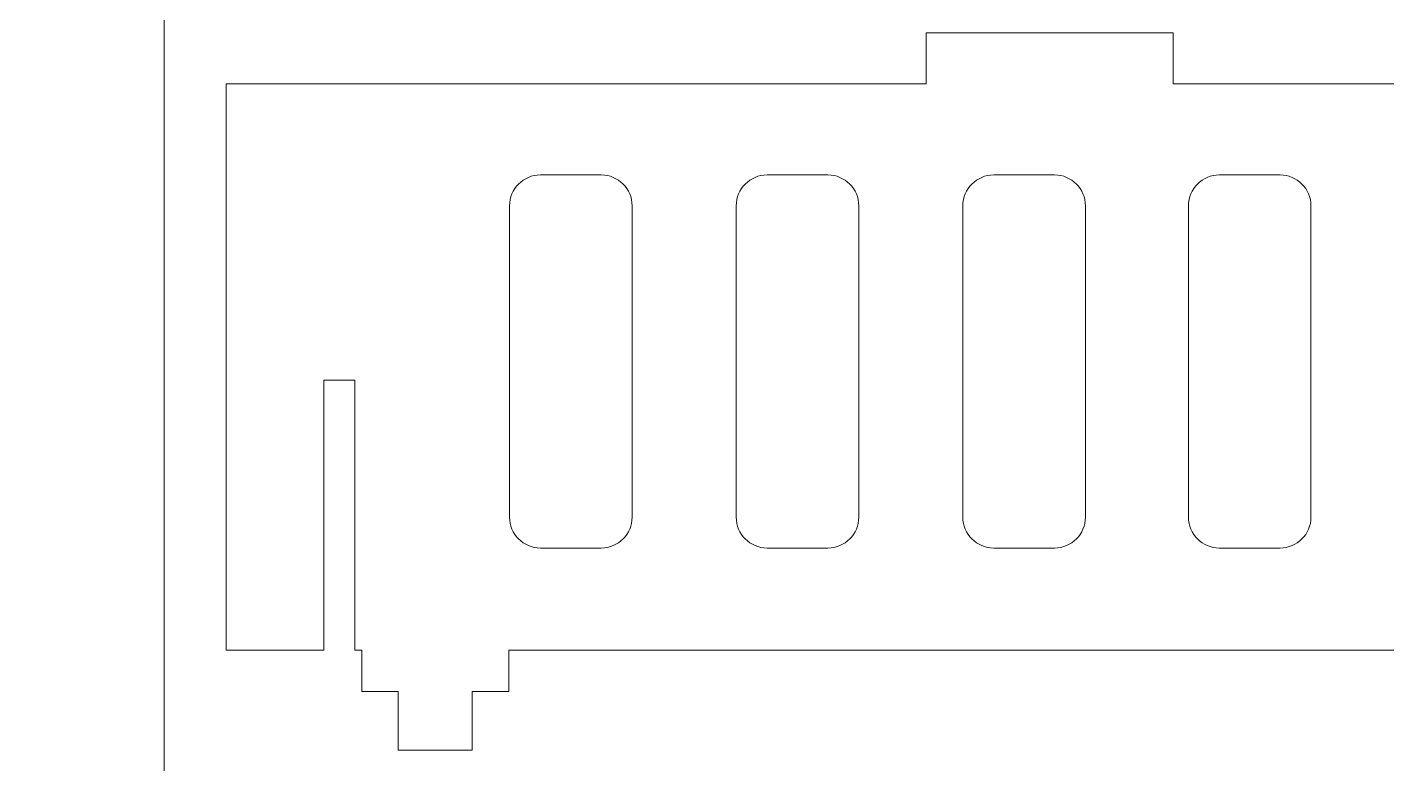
# Model space of a CAD drawing. Header units: millimetres. Extents: x -580 to 580, y -723 to 723.
# Drawn here: x 70.1 to 191.9, y 389.1 to 455.1 of the extents above; entities that cross this region are included whole.
import ezdxf

# ---------------------------------------------------------------- set-up
doc = ezdxf.new("R2010")
doc.units = ezdxf.units.MM
doc.header["$MEASUREMENT"] = 0
doc.layers.add('Camada 1', color=7, linetype='Continuous')

msp = doc.modelspace()

# ---------------------------------------------------------------- linework, layer by layer
at = {"layer": 'Camada 1', "color": 250, "lineweight": 9}
for points, knots in [([(20.4499, 504.8764), (20.4499, 504.8764), (29.2326, 504.8764), (29.2326, 504.8764), (29.2326, 504.8764), (29.2326, 504.8764), (29.2326, 492.9102), (29.2326, 492.9102), (29.2326, 492.9102), (29.2326, 492.9102), (31.998, 492.9102), (31.998, 492.9102), (31.998, 492.9102), (31.998, 492.9102), (31.998, 504.8764), (31.998, 504.8764), (31.998, 504.8764), (31.998, 504.8764), (40.3604, 504.8764), (40.3604, 504.8764), (40.3604, 504.8764), (40.3604, 504.8764), (40.3604, 510.3668), (40.3604, 510.3668), (40.3604, 510.3668), (40.3604, 510.3668), (50.0391, 510.3668), (50.0391, 510.3668), (50.0391, 510.3668), (50.0391, 510.3668), (50.0391, 492.9102), (50.0391, 492.9102), (50.0391, 492.9102), (50.0391, 492.9102), (52.8045, 492.9102), (52.8045, 492.9102), (52.8045, 492.9102), (52.8045, 492.9102), (52.8045, 510.3668), (52.8045, 510.3668), (52.8045, 510.3668), (52.8045, 510.3668), (62.4832, 510.3668), (62.4832, 510.3668), (62.4832, 510.3668), (62.4832, 510.3668), (62.4832, 504.8764), (62.4832, 504.8764), (62.4832, 504.8764), (62.4832, 504.8764), (70.7129, 504.8764), (70.7129, 504.8764), (70.7129, 504.8764), (70.7129, 504.8764), (70.7129, 492.9102), (70.7129, 492.9102), (70.7129, 492.9102), (70.7129, 492.9102), (73.4783, 492.9102), (73.4783, 492.9102), (73.4783, 492.9102), (73.4783, 492.9102), (73.4783, 504.8764), (73.4783, 504.8764), (73.4783, 504.8764), (73.4783, 504.8764), (82.3938, 504.8764), (82.3938, 504.8764), (82.3938, 504.8764), (82.3938, 504.8764), (82.3938, 119.5312), (82.3938, 119.5312), (82.3938, 119.5312), (82.3938, 119.5312), (62.4832, 119.5312), (62.4832, 119.5312), (62.4832, 119.5312), (62.4832, 119.5312), (62.4832, 113.9906), (62.4832, 113.9906), (62.4832, 113.9906), (62.4832, 113.9906), (40.3604, 113.9906), (40.3604, 113.9906), (40.3604, 113.9906), (40.3604, 113.9906), (40.3604, 119.5312), (40.3604, 119.5312), (40.3604, 119.5312), (40.3604, 119.5312), (20.4499, 119.5312), (20.4499, 119.5312), (20.4499, 119.5312), (20.4499, 119.5312), (20.4499, 504.8764), (20.4499, 504.8764), (20.4499, 504.8764), (20.4499, 504.8764), (20.4499, 504.8764), (20.4499, 504.8764)], [0, 0, 0, 0, 0.03846154, 0.03846154, 0.03846154, 0.03846154, 0.07692308, 0.07692308, 0.07692308, 0.07692308, 0.11538462, 0.11538462, 0.11538462, 0.11538462, 0.15384615, 0.15384615, 0.15384615, 0.15384615, 0.19230769, 0.19230769, 0.19230769, 0.19230769, 0.23076923, 0.23076923, 0.23076923, 0.23076923, 0.26923077, 0.26923077, 0.26923077, 0.26923077, 0.30769231, 0.30769231, 0.30769231, 0.30769231, 0.34615385, 0.34615385, 0.34615385, 0.34615385, 0.38461538, 0.38461538, 0.38461538, 0.38461538, 0.42307692, 0.42307692, 0.42307692, 0.42307692, 0.46153846, 0.46153846, 0.46153846, 0.46153846, 0.5, 0.5, 0.5, 0.5, 0.53846154, 0.53846154, 0.53846154, 0.53846154, 0.57692308, 0.57692308, 0.57692308, 0.57692308, 0.61538462, 0.61538462, 0.61538462, 0.61538462, 0.65384615, 0.65384615, 0.65384615, 0.65384615, 0.69230769, 0.69230769, 0.69230769, 0.69230769, 0.73076923, 0.73076923, 0.73076923, 0.73076923, 0.76923077, 0.76923077, 0.76923077, 0.76923077, 0.80769231, 0.80769231, 0.80769231, 0.80769231, 0.84615385, 0.84615385, 0.84615385, 0.84615385, 0.88461538, 0.88461538, 0.88461538, 0.88461538, 0.92307692, 0.92307692, 0.92307692, 0.92307692, 1, 1, 1, 1]), ([(336.7281, 399.2601), (336.7281, 399.2601), (324.0064, 399.2601), (324.0064, 399.2601), (324.0064, 399.2601), (324.0064, 399.2601), (324.0064, 423.453), (324.0064, 423.453), (324.0064, 423.453), (324.0064, 423.453), (321.2411, 423.453), (321.2411, 423.453), (321.2411, 423.453), (321.2411, 423.453), (321.2411, 399.2601), (321.2411, 399.2601), (321.2411, 399.2601), (321.2411, 399.2601), (219.4507, 399.2606), (219.4507, 399.2606), (219.4507, 399.2606), (219.4507, 399.2606), (219.4507, 395.5517), (219.4507, 395.5517), (219.4507, 395.5517), (219.4507, 395.5517), (216.1826, 395.5517), (216.1826, 395.5517), (216.1826, 395.5517), (216.1826, 395.5517), (216.1826, 390.3081), (216.1826, 390.3081), (216.1826, 390.3081), (216.1826, 390.3081), (209.5457, 390.3081), (209.5457, 390.3081), (209.5457, 390.3081), (209.5457, 390.3081), (209.5457, 395.5517), (209.5457, 395.5517), (209.5457, 395.5517), (209.5457, 395.5517), (206.2771, 395.5517), (206.2771, 395.5517), (206.2771, 395.5517), (206.2771, 395.5517), (206.2771, 399.2606), (206.2771, 399.2606), (206.2771, 399.2606), (206.2771, 399.2606), (113.2612, 399.2606), (113.2612, 399.2606), (113.2612, 399.2606), (113.2612, 399.2606), (113.2612, 395.5517), (113.2612, 395.5517), (113.2612, 395.5517), (113.2612, 395.5517), (109.9931, 395.5517), (109.9931, 395.5517), (109.9931, 395.5517), (109.9931, 395.5517), (109.9931, 390.3081), (109.9931, 390.3081), (109.9931, 390.3081), (109.9931, 390.3081), (103.3562, 390.3081), (103.3562, 390.3081), (103.3562, 390.3081), (103.3562, 390.3081), (103.3562, 395.5517), (103.3562, 395.5517), (103.3562, 395.5517), (103.3562, 395.5517), (100.0876, 395.5517), (100.0876, 395.5517), (100.0876, 395.5517), (100.0876, 395.5517), (100.0876, 399.2606), (100.0876, 399.2606), (100.0876, 399.2606), (100.0876, 399.2606), (99.4598, 399.2606), (99.4598, 399.2606), (99.4598, 399.2606), (99.4598, 399.2606), (99.4598, 423.453), (99.4598, 423.453), (99.4598, 423.453), (99.4598, 423.453), (96.6945, 423.453), (96.6945, 423.453), (96.6945, 423.453), (96.6945, 423.453), (96.6945, 399.2606), (96.6945, 399.2606), (96.6945, 399.2606), (96.6945, 399.2606), (87.9615, 399.2601), (87.9615, 399.2601), (87.9615, 399.2601), (87.9615, 399.2601), (87.9615, 449.9888), (87.9615, 449.9888), (87.9615, 449.9888), (87.9615, 449.9888), (150.6233, 449.9888), (150.6233, 449.9888), (150.6233, 449.9888), (150.6233, 449.9888), (150.6233, 454.5367), (150.6233, 454.5367), (150.6233, 454.5367), (150.6233, 454.5367), (172.7461, 454.5367), (172.7461, 454.5367), (172.7461, 454.5367), (172.7461, 454.5367), (172.7461, 449.9888), (172.7461, 449.9888), (172.7461, 449.9888), (172.7461, 449.9888), (242.433, 449.9888), (242.433, 449.9888), (242.433, 449.9888), (242.433, 449.9888), (242.433, 454.5367), (242.433, 454.5367), (242.433, 454.5367), (242.433, 454.5367), (264.5558, 454.5367), (264.5558, 454.5367), (264.5558, 454.5367), (264.5558, 454.5367), (264.5558, 449.9888), (264.5558, 449.9888), (264.5558, 449.9888), (264.5558, 449.9888), (336.7281, 449.9888), (336.7281, 449.9888), (336.7281, 449.9888), (336.7281, 449.9888), (336.7281, 399.2601), (336.7281, 399.2601), (336.7281, 399.2601), (336.7281, 399.2601), (336.7281, 399.2601), (336.7281, 399.2601)], [0, 0, 0, 0, 0.02631579, 0.02631579, 0.02631579, 0.02631579, 0.05263158, 0.05263158, 0.05263158, 0.05263158, 0.07894737, 0.07894737, 0.07894737, 0.07894737, 0.10526316, 0.10526316, 0.10526316, 0.10526316, 0.13157895, 0.13157895, 0.13157895, 0.13157895, 0.15789474, 0.15789474, 0.15789474, 0.15789474, 0.18421053, 0.18421053, 0.18421053, 0.18421053, 0.21052632, 0.21052632, 0.21052632, 0.21052632, 0.23684211, 0.23684211, 0.23684211, 0.23684211, 0.26315789, 0.26315789, 0.26315789, 0.26315789, 0.28947368, 0.28947368, 0.28947368, 0.28947368, 0.31578947, 0.31578947, 0.31578947, 0.31578947, 0.34210526, 0.34210526, 0.34210526, 0.34210526, 0.36842105, 0.36842105, 0.36842105, 0.36842105, 0.39473684, 0.39473684, 0.39473684, 0.39473684, 0.42105263, 0.42105263, 0.42105263, 0.42105263, 0.44736842, 0.44736842, 0.44736842, 0.44736842, 0.47368421, 0.47368421, 0.47368421, 0.47368421, 0.5, 0.5, 0.5, 0.5, 0.52631579, 0.52631579, 0.52631579, 0.52631579, 0.55263158, 0.55263158, 0.55263158, 0.55263158, 0.57894737, 0.57894737, 0.57894737, 0.57894737, 0.60526316, 0.60526316, 0.60526316, 0.60526316, 0.63157895, 0.63157895, 0.63157895, 0.63157895, 0.65789474, 0.65789474, 0.65789474, 0.65789474, 0.68421053, 0.68421053, 0.68421053, 0.68421053, 0.71052632, 0.71052632, 0.71052632, 0.71052632, 0.73684211, 0.73684211, 0.73684211, 0.73684211, 0.76315789, 0.76315789, 0.76315789, 0.76315789, 0.78947368, 0.78947368, 0.78947368, 0.78947368, 0.81578947, 0.81578947, 0.81578947, 0.81578947, 0.84210526, 0.84210526, 0.84210526, 0.84210526, 0.86842105, 0.86842105, 0.86842105, 0.86842105, 0.89473684, 0.89473684, 0.89473684, 0.89473684, 0.92105263, 0.92105263, 0.92105263, 0.92105263, 0.94736842, 0.94736842, 0.94736842, 0.94736842, 1, 1, 1, 1])]:
    msp.add_open_spline(points, degree=3, knots=knots, dxfattribs=at)
at = {"layer": 'Camada 1', "color": 240, "lineweight": 9}
for points in [[(113.3259, 439.0535), (113.3259, 439.0535), (113.3259, 411.1716), (113.3259, 411.1716), (113.3259, 411.1716), (113.3259, 411.1716), (113.3402, 410.8899), (113.3402, 410.8899), (113.3402, 410.8899), (113.3402, 410.8899), (113.3823, 410.616), (113.3823, 410.616), (113.3823, 410.616), (113.3823, 410.616), (113.4507, 410.3515), (113.4507, 410.3515), (113.4507, 410.3515), (113.4507, 410.3515), (113.5441, 410.0978), (113.5441, 410.0978), (113.5441, 410.0978), (113.5441, 410.0978), (113.6608, 409.8562), (113.6608, 409.8562), (113.6608, 409.8562), (113.6608, 409.8562), (113.7998, 409.6281), (113.7998, 409.6281), (113.7998, 409.6281), (113.7998, 409.6281), (113.9593, 409.4151), (113.9593, 409.4151), (113.9593, 409.4151), (113.9593, 409.4151), (114.1381, 409.2185), (114.1381, 409.2185), (114.1381, 409.2185), (114.1381, 409.2185), (114.3348, 409.0397), (114.3348, 409.0397), (114.3348, 409.0397), (114.3348, 409.0397), (114.5479, 408.8801), (114.5479, 408.8801), (114.5479, 408.8801), (114.5479, 408.8801), (114.7758, 408.7412), (114.7758, 408.7412), (114.7758, 408.7412), (114.7758, 408.7412), (115.0174, 408.6244), (115.0174, 408.6244), (115.0174, 408.6244), (115.0174, 408.6244), (115.2712, 408.531), (115.2712, 408.531), (115.2712, 408.531), (115.2712, 408.531), (115.5357, 408.4626), (115.5357, 408.4626), (115.5357, 408.4626), (115.5357, 408.4626), (115.8095, 408.4205), (115.8095, 408.4205), (115.8095, 408.4205), (115.8095, 408.4205), (116.0912, 408.4062), (116.0912, 408.4062), (116.0912, 408.4062), (116.0912, 408.4062), (121.5356, 408.4062), (121.5356, 408.4062), (121.5356, 408.4062), (121.5356, 408.4062), (121.8173, 408.4205), (121.8173, 408.4205), (121.8173, 408.4205), (121.8173, 408.4205), (122.0911, 408.4626), (122.0911, 408.4626), (122.0911, 408.4626), (122.0911, 408.4626), (122.3556, 408.531), (122.3556, 408.531), (122.3556, 408.531), (122.3556, 408.531), (122.6093, 408.6244), (122.6093, 408.6244), (122.6093, 408.6244), (122.6093, 408.6244), (122.8509, 408.7412), (122.8509, 408.7412), (122.8509, 408.7412), (122.8509, 408.7412), (123.079, 408.8801), (123.079, 408.8801), (123.079, 408.8801), (123.079, 408.8801), (123.292, 409.0397), (123.292, 409.0397), (123.292, 409.0397), (123.292, 409.0397), (123.4886, 409.2185), (123.4886, 409.2185), (123.4886, 409.2185), (123.4886, 409.2185), (123.6675, 409.4151), (123.6675, 409.4151), (123.6675, 409.4151), (123.6675, 409.4151), (123.827, 409.6281), (123.827, 409.6281), (123.827, 409.6281), (123.827, 409.6281), (123.9659, 409.8562), (123.9659, 409.8562), (123.9659, 409.8562), (123.9659, 409.8562), (124.0828, 410.0978), (124.0828, 410.0978), (124.0828, 410.0978), (124.0828, 410.0978), (124.1761, 410.3515), (124.1761, 410.3515), (124.1761, 410.3515), (124.1761, 410.3515), (124.2445, 410.616), (124.2445, 410.616), (124.2445, 410.616), (124.2445, 410.616), (124.2866, 410.8899), (124.2866, 410.8899), (124.2866, 410.8899), (124.2866, 410.8899), (124.301, 411.1716), (124.301, 411.1716), (124.301, 411.1716), (124.301, 411.1716), (124.301, 439.0535), (124.301, 439.0535), (124.301, 439.0535), (124.301, 439.0535), (124.2866, 439.3352), (124.2866, 439.3352), (124.2866, 439.3352), (124.2866, 439.3352), (124.2445, 439.609), (124.2445, 439.609), (124.2445, 439.609), (124.2445, 439.609), (124.1761, 439.8734), (124.1761, 439.8734), (124.1761, 439.8734), (124.1761, 439.8734), (124.0828, 440.1272), (124.0828, 440.1272), (124.0828, 440.1272), (124.0828, 440.1272), (123.9659, 440.3688), (123.9659, 440.3688), (123.9659, 440.3688), (123.9659, 440.3688), (123.827, 440.5968), (123.827, 440.5968), (123.827, 440.5968), (123.827, 440.5968), (123.6675, 440.8099), (123.6675, 440.8099), (123.6675, 440.8099), (123.6675, 440.8099), (123.4886, 441.0065), (123.4886, 441.0065), (123.4886, 441.0065), (123.4886, 441.0065), (123.292, 441.1853), (123.292, 441.1853), (123.292, 441.1853), (123.292, 441.1853), (123.079, 441.3449), (123.079, 441.3449), (123.079, 441.3449), (123.079, 441.3449), (122.8509, 441.4838), (122.8509, 441.4838), (122.8509, 441.4838), (122.8509, 441.4838), (122.6093, 441.6006), (122.6093, 441.6006), (122.6093, 441.6006), (122.6093, 441.6006), (122.3556, 441.6939), (122.3556, 441.6939), (122.3556, 441.6939), (122.3556, 441.6939), (122.0911, 441.7623), (122.0911, 441.7623), (122.0911, 441.7623), (122.0911, 441.7623), (121.8173, 441.8045), (121.8173, 441.8045), (121.8173, 441.8045), (121.8173, 441.8045), (121.5356, 441.8188), (121.5356, 441.8188), (121.5356, 441.8188), (121.5356, 441.8188), (116.0912, 441.8188), (116.0912, 441.8188), (116.0912, 441.8188), (116.0912, 441.8188), (115.8095, 441.8045), (115.8095, 441.8045), (115.8095, 441.8045), (115.8095, 441.8045), (115.5357, 441.7623), (115.5357, 441.7623), (115.5357, 441.7623), (115.5357, 441.7623), (115.2712, 441.6939), (115.2712, 441.6939), (115.2712, 441.6939), (115.2712, 441.6939), (115.0174, 441.6006), (115.0174, 441.6006), (115.0174, 441.6006), (115.0174, 441.6006), (114.7758, 441.4838), (114.7758, 441.4838), (114.7758, 441.4838), (114.7758, 441.4838), (114.5479, 441.3449), (114.5479, 441.3449), (114.5479, 441.3449), (114.5479, 441.3449), (114.3348, 441.1853), (114.3348, 441.1853), (114.3348, 441.1853), (114.3348, 441.1853), (114.1381, 441.0065), (114.1381, 441.0065), (114.1381, 441.0065), (114.1381, 441.0065), (113.9593, 440.8099), (113.9593, 440.8099), (113.9593, 440.8099), (113.9593, 440.8099), (113.7998, 440.5968), (113.7998, 440.5968), (113.7998, 440.5968), (113.7998, 440.5968), (113.6608, 440.3688), (113.6608, 440.3688), (113.6608, 440.3688), (113.6608, 440.3688), (113.5441, 440.1272), (113.5441, 440.1272), (113.5441, 440.1272), (113.5441, 440.1272), (113.4507, 439.8734), (113.4507, 439.8734), (113.4507, 439.8734), (113.4507, 439.8734), (113.3823, 439.609), (113.3823, 439.609), (113.3823, 439.609), (113.3823, 439.609), (113.3402, 439.3352), (113.3402, 439.3352), (113.3402, 439.3352), (113.3402, 439.3352), (113.3259, 439.0535), (113.3259, 439.0535), (113.3259, 439.0535), (113.3259, 439.0535), (113.3259, 439.0535), (113.3259, 439.0535)], [(133.6175, 439.0535), (133.6175, 439.0535), (133.6175, 411.1716), (133.6175, 411.1716), (133.6175, 411.1716), (133.6175, 411.1716), (133.6318, 410.8899), (133.6318, 410.8899), (133.6318, 410.8899), (133.6318, 410.8899), (133.6739, 410.616), (133.6739, 410.616), (133.6739, 410.616), (133.6739, 410.616), (133.7423, 410.3515), (133.7423, 410.3515), (133.7423, 410.3515), (133.7423, 410.3515), (133.8357, 410.0978), (133.8357, 410.0978), (133.8357, 410.0978), (133.8357, 410.0978), (133.9524, 409.8562), (133.9524, 409.8562), (133.9524, 409.8562), (133.9524, 409.8562), (134.0914, 409.6281), (134.0914, 409.6281), (134.0914, 409.6281), (134.0914, 409.6281), (134.2509, 409.4151), (134.2509, 409.4151), (134.2509, 409.4151), (134.2509, 409.4151), (134.4297, 409.2185), (134.4297, 409.2185), (134.4297, 409.2185), (134.4297, 409.2185), (134.6264, 409.0397), (134.6264, 409.0397), (134.6264, 409.0397), (134.6264, 409.0397), (134.8395, 408.8801), (134.8395, 408.8801), (134.8395, 408.8801), (134.8395, 408.8801), (135.0674, 408.7412), (135.0674, 408.7412), (135.0674, 408.7412), (135.0674, 408.7412), (135.309, 408.6244), (135.309, 408.6244), (135.309, 408.6244), (135.309, 408.6244), (135.5628, 408.531), (135.5628, 408.531), (135.5628, 408.531), (135.5628, 408.531), (135.8273, 408.4626), (135.8273, 408.4626), (135.8273, 408.4626), (135.8273, 408.4626), (136.1011, 408.4205), (136.1011, 408.4205), (136.1011, 408.4205), (136.1011, 408.4205), (136.3828, 408.4062), (136.3828, 408.4062), (136.3828, 408.4062), (136.3828, 408.4062), (141.8272, 408.4062), (141.8272, 408.4062), (141.8272, 408.4062), (141.8272, 408.4062), (142.1089, 408.4205), (142.1089, 408.4205), (142.1089, 408.4205), (142.1089, 408.4205), (142.3827, 408.4626), (142.3827, 408.4626), (142.3827, 408.4626), (142.3827, 408.4626), (142.6472, 408.531), (142.6472, 408.531), (142.6472, 408.531), (142.6472, 408.531), (142.9009, 408.6244), (142.9009, 408.6244), (142.9009, 408.6244), (142.9009, 408.6244), (143.1425, 408.7412), (143.1425, 408.7412), (143.1425, 408.7412), (143.1425, 408.7412), (143.3706, 408.8801), (143.3706, 408.8801), (143.3706, 408.8801), (143.3706, 408.8801), (143.5836, 409.0397), (143.5836, 409.0397), (143.5836, 409.0397), (143.5836, 409.0397), (143.7802, 409.2185), (143.7802, 409.2185), (143.7802, 409.2185), (143.7802, 409.2185), (143.9591, 409.4151), (143.9591, 409.4151), (143.9591, 409.4151), (143.9591, 409.4151), (144.1186, 409.6281), (144.1186, 409.6281), (144.1186, 409.6281), (144.1186, 409.6281), (144.2575, 409.8562), (144.2575, 409.8562), (144.2575, 409.8562), (144.2575, 409.8562), (144.3744, 410.0978), (144.3744, 410.0978), (144.3744, 410.0978), (144.3744, 410.0978), (144.4677, 410.3515), (144.4677, 410.3515), (144.4677, 410.3515), (144.4677, 410.3515), (144.5361, 410.616), (144.5361, 410.616), (144.5361, 410.616), (144.5361, 410.616), (144.5782, 410.8899), (144.5782, 410.8899), (144.5782, 410.8899), (144.5782, 410.8899), (144.5926, 411.1716), (144.5926, 411.1716), (144.5926, 411.1716), (144.5926, 411.1716), (144.5926, 439.0535), (144.5926, 439.0535), (144.5926, 439.0535), (144.5926, 439.0535), (144.5782, 439.3352), (144.5782, 439.3352), (144.5782, 439.3352), (144.5782, 439.3352), (144.5361, 439.609), (144.5361, 439.609), (144.5361, 439.609), (144.5361, 439.609), (144.4677, 439.8734), (144.4677, 439.8734), (144.4677, 439.8734), (144.4677, 439.8734), (144.3744, 440.1272), (144.3744, 440.1272), (144.3744, 440.1272), (144.3744, 440.1272), (144.2575, 440.3688), (144.2575, 440.3688), (144.2575, 440.3688), (144.2575, 440.3688), (144.1186, 440.5968), (144.1186, 440.5968), (144.1186, 440.5968), (144.1186, 440.5968), (143.9591, 440.8099), (143.9591, 440.8099), (143.9591, 440.8099), (143.9591, 440.8099), (143.7802, 441.0065), (143.7802, 441.0065), (143.7802, 441.0065), (143.7802, 441.0065), (143.5836, 441.1853), (143.5836, 441.1853), (143.5836, 441.1853), (143.5836, 441.1853), (143.3706, 441.3449), (143.3706, 441.3449), (143.3706, 441.3449), (143.3706, 441.3449), (143.1425, 441.4838), (143.1425, 441.4838), (143.1425, 441.4838), (143.1425, 441.4838), (142.9009, 441.6006), (142.9009, 441.6006), (142.9009, 441.6006), (142.9009, 441.6006), (142.6472, 441.6939), (142.6472, 441.6939), (142.6472, 441.6939), (142.6472, 441.6939), (142.3827, 441.7623), (142.3827, 441.7623), (142.3827, 441.7623), (142.3827, 441.7623), (142.1089, 441.8045), (142.1089, 441.8045), (142.1089, 441.8045), (142.1089, 441.8045), (141.8272, 441.8188), (141.8272, 441.8188), (141.8272, 441.8188), (141.8272, 441.8188), (136.3828, 441.8188), (136.3828, 441.8188), (136.3828, 441.8188), (136.3828, 441.8188), (136.1011, 441.8045), (136.1011, 441.8045), (136.1011, 441.8045), (136.1011, 441.8045), (135.8273, 441.7623), (135.8273, 441.7623), (135.8273, 441.7623), (135.8273, 441.7623), (135.5628, 441.6939), (135.5628, 441.6939), (135.5628, 441.6939), (135.5628, 441.6939), (135.309, 441.6006), (135.309, 441.6006), (135.309, 441.6006), (135.309, 441.6006), (135.0674, 441.4838), (135.0674, 441.4838), (135.0674, 441.4838), (135.0674, 441.4838), (134.8395, 441.3449), (134.8395, 441.3449), (134.8395, 441.3449), (134.8395, 441.3449), (134.6264, 441.1853), (134.6264, 441.1853), (134.6264, 441.1853), (134.6264, 441.1853), (134.4297, 441.0065), (134.4297, 441.0065), (134.4297, 441.0065), (134.4297, 441.0065), (134.2509, 440.8099), (134.2509, 440.8099), (134.2509, 440.8099), (134.2509, 440.8099), (134.0914, 440.5968), (134.0914, 440.5968), (134.0914, 440.5968), (134.0914, 440.5968), (133.9524, 440.3688), (133.9524, 440.3688), (133.9524, 440.3688), (133.9524, 440.3688), (133.8357, 440.1272), (133.8357, 440.1272), (133.8357, 440.1272), (133.8357, 440.1272), (133.7423, 439.8734), (133.7423, 439.8734), (133.7423, 439.8734), (133.7423, 439.8734), (133.6739, 439.609), (133.6739, 439.609), (133.6739, 439.609), (133.6739, 439.609), (133.6318, 439.3352), (133.6318, 439.3352), (133.6318, 439.3352), (133.6318, 439.3352), (133.6175, 439.0535), (133.6175, 439.0535), (133.6175, 439.0535), (133.6175, 439.0535), (133.6175, 439.0535), (133.6175, 439.0535)], [(153.9091, 439.0535), (153.9091, 439.0535), (153.9091, 411.1716), (153.9091, 411.1716), (153.9091, 411.1716), (153.9091, 411.1716), (153.9234, 410.8899), (153.9234, 410.8899), (153.9234, 410.8899), (153.9234, 410.8899), (153.9655, 410.616), (153.9655, 410.616), (153.9655, 410.616), (153.9655, 410.616), (154.0339, 410.3515), (154.0339, 410.3515), (154.0339, 410.3515), (154.0339, 410.3515), (154.1273, 410.0978), (154.1273, 410.0978), (154.1273, 410.0978), (154.1273, 410.0978), (154.244, 409.8562), (154.244, 409.8562), (154.244, 409.8562), (154.244, 409.8562), (154.383, 409.6281), (154.383, 409.6281), (154.383, 409.6281), (154.383, 409.6281), (154.5425, 409.4151), (154.5425, 409.4151), (154.5425, 409.4151), (154.5425, 409.4151), (154.7213, 409.2185), (154.7213, 409.2185), (154.7213, 409.2185), (154.7213, 409.2185), (154.918, 409.0397), (154.918, 409.0397), (154.918, 409.0397), (154.918, 409.0397), (155.1311, 408.8801), (155.1311, 408.8801), (155.1311, 408.8801), (155.1311, 408.8801), (155.359, 408.7412), (155.359, 408.7412), (155.359, 408.7412), (155.359, 408.7412), (155.6006, 408.6244), (155.6006, 408.6244), (155.6006, 408.6244), (155.6006, 408.6244), (155.8544, 408.531), (155.8544, 408.531), (155.8544, 408.531), (155.8544, 408.531), (156.1189, 408.4626), (156.1189, 408.4626), (156.1189, 408.4626), (156.1189, 408.4626), (156.3927, 408.4205), (156.3927, 408.4205), (156.3927, 408.4205), (156.3927, 408.4205), (156.6744, 408.4062), (156.6744, 408.4062), (156.6744, 408.4062), (156.6744, 408.4062), (162.1188, 408.4062), (162.1188, 408.4062), (162.1188, 408.4062), (162.1188, 408.4062), (162.4005, 408.4205), (162.4005, 408.4205), (162.4005, 408.4205), (162.4005, 408.4205), (162.6743, 408.4626), (162.6743, 408.4626), (162.6743, 408.4626), (162.6743, 408.4626), (162.9388, 408.531), (162.9388, 408.531), (162.9388, 408.531), (162.9388, 408.531), (163.1925, 408.6244), (163.1925, 408.6244), (163.1925, 408.6244), (163.1925, 408.6244), (163.4341, 408.7412), (163.4341, 408.7412), (163.4341, 408.7412), (163.4341, 408.7412), (163.6622, 408.8801), (163.6622, 408.8801), (163.6622, 408.8801), (163.6622, 408.8801), (163.8752, 409.0397), (163.8752, 409.0397), (163.8752, 409.0397), (163.8752, 409.0397), (164.0718, 409.2185), (164.0718, 409.2185), (164.0718, 409.2185), (164.0718, 409.2185), (164.2507, 409.4151), (164.2507, 409.4151), (164.2507, 409.4151), (164.2507, 409.4151), (164.4102, 409.6281), (164.4102, 409.6281), (164.4102, 409.6281), (164.4102, 409.6281), (164.5491, 409.8562), (164.5491, 409.8562), (164.5491, 409.8562), (164.5491, 409.8562), (164.666, 410.0978), (164.666, 410.0978), (164.666, 410.0978), (164.666, 410.0978), (164.7593, 410.3515), (164.7593, 410.3515), (164.7593, 410.3515), (164.7593, 410.3515), (164.8277, 410.616), (164.8277, 410.616), (164.8277, 410.616), (164.8277, 410.616), (164.8698, 410.8899), (164.8698, 410.8899), (164.8698, 410.8899), (164.8698, 410.8899), (164.8842, 411.1716), (164.8842, 411.1716), (164.8842, 411.1716), (164.8842, 411.1716), (164.8842, 439.0535), (164.8842, 439.0535), (164.8842, 439.0535), (164.8842, 439.0535), (164.8698, 439.3352), (164.8698, 439.3352), (164.8698, 439.3352), (164.8698, 439.3352), (164.8277, 439.609), (164.8277, 439.609), (164.8277, 439.609), (164.8277, 439.609), (164.7593, 439.8734), (164.7593, 439.8734), (164.7593, 439.8734), (164.7593, 439.8734), (164.666, 440.1272), (164.666, 440.1272), (164.666, 440.1272), (164.666, 440.1272), (164.5491, 440.3688), (164.5491, 440.3688), (164.5491, 440.3688), (164.5491, 440.3688), (164.4102, 440.5968), (164.4102, 440.5968), (164.4102, 440.5968), (164.4102, 440.5968), (164.2507, 440.8099), (164.2507, 440.8099), (164.2507, 440.8099), (164.2507, 440.8099), (164.0718, 441.0065), (164.0718, 441.0065), (164.0718, 441.0065), (164.0718, 441.0065), (163.8752, 441.1853), (163.8752, 441.1853), (163.8752, 441.1853), (163.8752, 441.1853), (163.6622, 441.3449), (163.6622, 441.3449), (163.6622, 441.3449), (163.6622, 441.3449), (163.4341, 441.4838), (163.4341, 441.4838), (163.4341, 441.4838), (163.4341, 441.4838), (163.1925, 441.6006), (163.1925, 441.6006), (163.1925, 441.6006), (163.1925, 441.6006), (162.9388, 441.6939), (162.9388, 441.6939), (162.9388, 441.6939), (162.9388, 441.6939), (162.6743, 441.7623), (162.6743, 441.7623), (162.6743, 441.7623), (162.6743, 441.7623), (162.4005, 441.8045), (162.4005, 441.8045), (162.4005, 441.8045), (162.4005, 441.8045), (162.1188, 441.8188), (162.1188, 441.8188), (162.1188, 441.8188), (162.1188, 441.8188), (156.6744, 441.8188), (156.6744, 441.8188), (156.6744, 441.8188), (156.6744, 441.8188), (156.3927, 441.8045), (156.3927, 441.8045), (156.3927, 441.8045), (156.3927, 441.8045), (156.1189, 441.7623), (156.1189, 441.7623), (156.1189, 441.7623), (156.1189, 441.7623), (155.8544, 441.6939), (155.8544, 441.6939), (155.8544, 441.6939), (155.8544, 441.6939), (155.6006, 441.6006), (155.6006, 441.6006), (155.6006, 441.6006), (155.6006, 441.6006), (155.359, 441.4838), (155.359, 441.4838), (155.359, 441.4838), (155.359, 441.4838), (155.1311, 441.3449), (155.1311, 441.3449), (155.1311, 441.3449), (155.1311, 441.3449), (154.918, 441.1853), (154.918, 441.1853), (154.918, 441.1853), (154.918, 441.1853), (154.7213, 441.0065), (154.7213, 441.0065), (154.7213, 441.0065), (154.7213, 441.0065), (154.5425, 440.8099), (154.5425, 440.8099), (154.5425, 440.8099), (154.5425, 440.8099), (154.383, 440.5968), (154.383, 440.5968), (154.383, 440.5968), (154.383, 440.5968), (154.244, 440.3688), (154.244, 440.3688), (154.244, 440.3688), (154.244, 440.3688), (154.1273, 440.1272), (154.1273, 440.1272), (154.1273, 440.1272), (154.1273, 440.1272), (154.0339, 439.8734), (154.0339, 439.8734), (154.0339, 439.8734), (154.0339, 439.8734), (153.9655, 439.609), (153.9655, 439.609), (153.9655, 439.609), (153.9655, 439.609), (153.9234, 439.3352), (153.9234, 439.3352), (153.9234, 439.3352), (153.9234, 439.3352), (153.9091, 439.0535), (153.9091, 439.0535), (153.9091, 439.0535), (153.9091, 439.0535), (153.9091, 439.0535), (153.9091, 439.0535)], [(174.1033, 439.0535), (174.1033, 439.0535), (174.1033, 411.1716), (174.1033, 411.1716), (174.1033, 411.1716), (174.1033, 411.1716), (174.1176, 410.8899), (174.1176, 410.8899), (174.1176, 410.8899), (174.1176, 410.8899), (174.1597, 410.616), (174.1597, 410.616), (174.1597, 410.616), (174.1597, 410.616), (174.2281, 410.3515), (174.2281, 410.3515), (174.2281, 410.3515), (174.2281, 410.3515), (174.3215, 410.0978), (174.3215, 410.0978), (174.3215, 410.0978), (174.3215, 410.0978), (174.4383, 409.8562), (174.4383, 409.8562), (174.4383, 409.8562), (174.4383, 409.8562), (174.5772, 409.6281), (174.5772, 409.6281), (174.5772, 409.6281), (174.5772, 409.6281), (174.7368, 409.4151), (174.7368, 409.4151), (174.7368, 409.4151), (174.7368, 409.4151), (174.9156, 409.2185), (174.9156, 409.2185), (174.9156, 409.2185), (174.9156, 409.2185), (175.1122, 409.0397), (175.1122, 409.0397), (175.1122, 409.0397), (175.1122, 409.0397), (175.3253, 408.8801), (175.3253, 408.8801), (175.3253, 408.8801), (175.3253, 408.8801), (175.5533, 408.7412), (175.5533, 408.7412), (175.5533, 408.7412), (175.5533, 408.7412), (175.7949, 408.6244), (175.7949, 408.6244), (175.7949, 408.6244), (175.7949, 408.6244), (176.0487, 408.531), (176.0487, 408.531), (176.0487, 408.531), (176.0487, 408.531), (176.3131, 408.4626), (176.3131, 408.4626), (176.3131, 408.4626), (176.3131, 408.4626), (176.587, 408.4205), (176.587, 408.4205), (176.587, 408.4205), (176.587, 408.4205), (176.8687, 408.4062), (176.8687, 408.4062), (176.8687, 408.4062), (176.8687, 408.4062), (182.3131, 408.4062), (182.3131, 408.4062), (182.3131, 408.4062), (182.3131, 408.4062), (182.5948, 408.4205), (182.5948, 408.4205), (182.5948, 408.4205), (182.5948, 408.4205), (182.8686, 408.4626), (182.8686, 408.4626), (182.8686, 408.4626), (182.8686, 408.4626), (183.133, 408.531), (183.133, 408.531), (183.133, 408.531), (183.133, 408.531), (183.3868, 408.6244), (183.3868, 408.6244), (183.3868, 408.6244), (183.3868, 408.6244), (183.6284, 408.7412), (183.6284, 408.7412), (183.6284, 408.7412), (183.6284, 408.7412), (183.8564, 408.8801), (183.8564, 408.8801), (183.8564, 408.8801), (183.8564, 408.8801), (184.0695, 409.0397), (184.0695, 409.0397), (184.0695, 409.0397), (184.0695, 409.0397), (184.2661, 409.2185), (184.2661, 409.2185), (184.2661, 409.2185), (184.2661, 409.2185), (184.4449, 409.4151), (184.4449, 409.4151), (184.4449, 409.4151), (184.4449, 409.4151), (184.6045, 409.6281), (184.6045, 409.6281), (184.6045, 409.6281), (184.6045, 409.6281), (184.7434, 409.8562), (184.7434, 409.8562), (184.7434, 409.8562), (184.7434, 409.8562), (184.8603, 410.0978), (184.8603, 410.0978), (184.8603, 410.0978), (184.8603, 410.0978), (184.9536, 410.3515), (184.9536, 410.3515), (184.9536, 410.3515), (184.9536, 410.3515), (185.022, 410.616), (185.022, 410.616), (185.022, 410.616), (185.022, 410.616), (185.0641, 410.8899), (185.0641, 410.8899), (185.0641, 410.8899), (185.0641, 410.8899), (185.0785, 411.1716), (185.0785, 411.1716), (185.0785, 411.1716), (185.0785, 411.1716), (185.0785, 439.0535), (185.0785, 439.0535), (185.0785, 439.0535), (185.0785, 439.0535), (185.0641, 439.3352), (185.0641, 439.3352), (185.0641, 439.3352), (185.0641, 439.3352), (185.022, 439.609), (185.022, 439.609), (185.022, 439.609), (185.022, 439.609), (184.9536, 439.8734), (184.9536, 439.8734), (184.9536, 439.8734), (184.9536, 439.8734), (184.8603, 440.1272), (184.8603, 440.1272), (184.8603, 440.1272), (184.8603, 440.1272), (184.7434, 440.3688), (184.7434, 440.3688), (184.7434, 440.3688), (184.7434, 440.3688), (184.6045, 440.5968), (184.6045, 440.5968), (184.6045, 440.5968), (184.6045, 440.5968), (184.4449, 440.8099), (184.4449, 440.8099), (184.4449, 440.8099), (184.4449, 440.8099), (184.2661, 441.0065), (184.2661, 441.0065), (184.2661, 441.0065), (184.2661, 441.0065), (184.0695, 441.1853), (184.0695, 441.1853), (184.0695, 441.1853), (184.0695, 441.1853), (183.8564, 441.3449), (183.8564, 441.3449), (183.8564, 441.3449), (183.8564, 441.3449), (183.6284, 441.4838), (183.6284, 441.4838), (183.6284, 441.4838), (183.6284, 441.4838), (183.3868, 441.6006), (183.3868, 441.6006), (183.3868, 441.6006), (183.3868, 441.6006), (183.133, 441.6939), (183.133, 441.6939), (183.133, 441.6939), (183.133, 441.6939), (182.8686, 441.7623), (182.8686, 441.7623), (182.8686, 441.7623), (182.8686, 441.7623), (182.5948, 441.8045), (182.5948, 441.8045), (182.5948, 441.8045), (182.5948, 441.8045), (182.3131, 441.8188), (182.3131, 441.8188), (182.3131, 441.8188), (182.3131, 441.8188), (176.8687, 441.8188), (176.8687, 441.8188), (176.8687, 441.8188), (176.8687, 441.8188), (176.587, 441.8045), (176.587, 441.8045), (176.587, 441.8045), (176.587, 441.8045), (176.3131, 441.7623), (176.3131, 441.7623), (176.3131, 441.7623), (176.3131, 441.7623), (176.0487, 441.6939), (176.0487, 441.6939), (176.0487, 441.6939), (176.0487, 441.6939), (175.7949, 441.6006), (175.7949, 441.6006), (175.7949, 441.6006), (175.7949, 441.6006), (175.5533, 441.4838), (175.5533, 441.4838), (175.5533, 441.4838), (175.5533, 441.4838), (175.3253, 441.3449), (175.3253, 441.3449), (175.3253, 441.3449), (175.3253, 441.3449), (175.1122, 441.1853), (175.1122, 441.1853), (175.1122, 441.1853), (175.1122, 441.1853), (174.9156, 441.0065), (174.9156, 441.0065), (174.9156, 441.0065), (174.9156, 441.0065), (174.7368, 440.8099), (174.7368, 440.8099), (174.7368, 440.8099), (174.7368, 440.8099), (174.5772, 440.5968), (174.5772, 440.5968), (174.5772, 440.5968), (174.5772, 440.5968), (174.4383, 440.3688), (174.4383, 440.3688), (174.4383, 440.3688), (174.4383, 440.3688), (174.3215, 440.1272), (174.3215, 440.1272), (174.3215, 440.1272), (174.3215, 440.1272), (174.2281, 439.8734), (174.2281, 439.8734), (174.2281, 439.8734), (174.2281, 439.8734), (174.1597, 439.609), (174.1597, 439.609), (174.1597, 439.609), (174.1597, 439.609), (174.1176, 439.3352), (174.1176, 439.3352), (174.1176, 439.3352), (174.1176, 439.3352), (174.1033, 439.0535), (174.1033, 439.0535), (174.1033, 439.0535), (174.1033, 439.0535), (174.1033, 439.0535), (174.1033, 439.0535)]]:
    msp.add_open_spline(points, degree=3, knots=[0, 0, 0, 0, 0.01428571, 0.01428571, 0.01428571, 0.01428571, 0.02857143, 0.02857143, 0.02857143, 0.02857143, 0.04285714, 0.04285714, 0.04285714, 0.04285714, 0.05714286, 0.05714286, 0.05714286, 0.05714286, 0.07142857, 0.07142857, 0.07142857, 0.07142857, 0.08571429, 0.08571429, 0.08571429, 0.08571429, 0.1, 0.1, 0.1, 0.1, 0.11428571, 0.11428571, 0.11428571, 0.11428571, 0.12857143, 0.12857143, 0.12857143, 0.12857143, 0.14285714, 0.14285714, 0.14285714, 0.14285714, 0.15714286, 0.15714286, 0.15714286, 0.15714286, 0.17142857, 0.17142857, 0.17142857, 0.17142857, 0.18571429, 0.18571429, 0.18571429, 0.18571429, 0.2, 0.2, 0.2, 0.2, 0.21428571, 0.21428571, 0.21428571, 0.21428571, 0.22857143, 0.22857143, 0.22857143, 0.22857143, 0.24285714, 0.24285714, 0.24285714, 0.24285714, 0.25714286, 0.25714286, 0.25714286, 0.25714286, 0.27142857, 0.27142857, 0.27142857, 0.27142857, 0.28571429, 0.28571429, 0.28571429, 0.28571429, 0.3, 0.3, 0.3, 0.3, 0.31428571, 0.31428571, 0.31428571, 0.31428571, 0.32857143, 0.32857143, 0.32857143, 0.32857143, 0.34285714, 0.34285714, 0.34285714, 0.34285714, 0.35714286, 0.35714286, 0.35714286, 0.35714286, 0.37142857, 0.37142857, 0.37142857, 0.37142857, 0.38571429, 0.38571429, 0.38571429, 0.38571429, 0.4, 0.4, 0.4, 0.4, 0.41428571, 0.41428571, 0.41428571, 0.41428571, 0.42857143, 0.42857143, 0.42857143, 0.42857143, 0.44285714, 0.44285714, 0.44285714, 0.44285714, 0.45714286, 0.45714286, 0.45714286, 0.45714286, 0.47142857, 0.47142857, 0.47142857, 0.47142857, 0.48571429, 0.48571429, 0.48571429, 0.48571429, 0.5, 0.5, 0.5, 0.5, 0.51428571, 0.51428571, 0.51428571, 0.51428571, 0.52857143, 0.52857143, 0.52857143, 0.52857143, 0.54285714, 0.54285714, 0.54285714, 0.54285714, 0.55714286, 0.55714286, 0.55714286, 0.55714286, 0.57142857, 0.57142857, 0.57142857, 0.57142857, 0.58571429, 0.58571429, 0.58571429, 0.58571429, 0.6, 0.6, 0.6, 0.6, 0.61428571, 0.61428571, 0.61428571, 0.61428571, 0.62857143, 0.62857143, 0.62857143, 0.62857143, 0.64285714, 0.64285714, 0.64285714, 0.64285714, 0.65714286, 0.65714286, 0.65714286, 0.65714286, 0.67142857, 0.67142857, 0.67142857, 0.67142857, 0.68571429, 0.68571429, 0.68571429, 0.68571429, 0.7, 0.7, 0.7, 0.7, 0.71428571, 0.71428571, 0.71428571, 0.71428571, 0.72857143, 0.72857143, 0.72857143, 0.72857143, 0.74285714, 0.74285714, 0.74285714, 0.74285714, 0.75714286, 0.75714286, 0.75714286, 0.75714286, 0.77142857, 0.77142857, 0.77142857, 0.77142857, 0.78571429, 0.78571429, 0.78571429, 0.78571429, 0.8, 0.8, 0.8, 0.8, 0.81428571, 0.81428571, 0.81428571, 0.81428571, 0.82857143, 0.82857143, 0.82857143, 0.82857143, 0.84285714, 0.84285714, 0.84285714, 0.84285714, 0.85714286, 0.85714286, 0.85714286, 0.85714286, 0.87142857, 0.87142857, 0.87142857, 0.87142857, 0.88571429, 0.88571429, 0.88571429, 0.88571429, 0.9, 0.9, 0.9, 0.9, 0.91428571, 0.91428571, 0.91428571, 0.91428571, 0.92857143, 0.92857143, 0.92857143, 0.92857143, 0.94285714, 0.94285714, 0.94285714, 0.94285714, 0.95714286, 0.95714286, 0.95714286, 0.95714286, 0.97142857, 0.97142857, 0.97142857, 0.97142857, 1, 1, 1, 1], dxfattribs=at)

doc.saveas('drawing.dxf')
